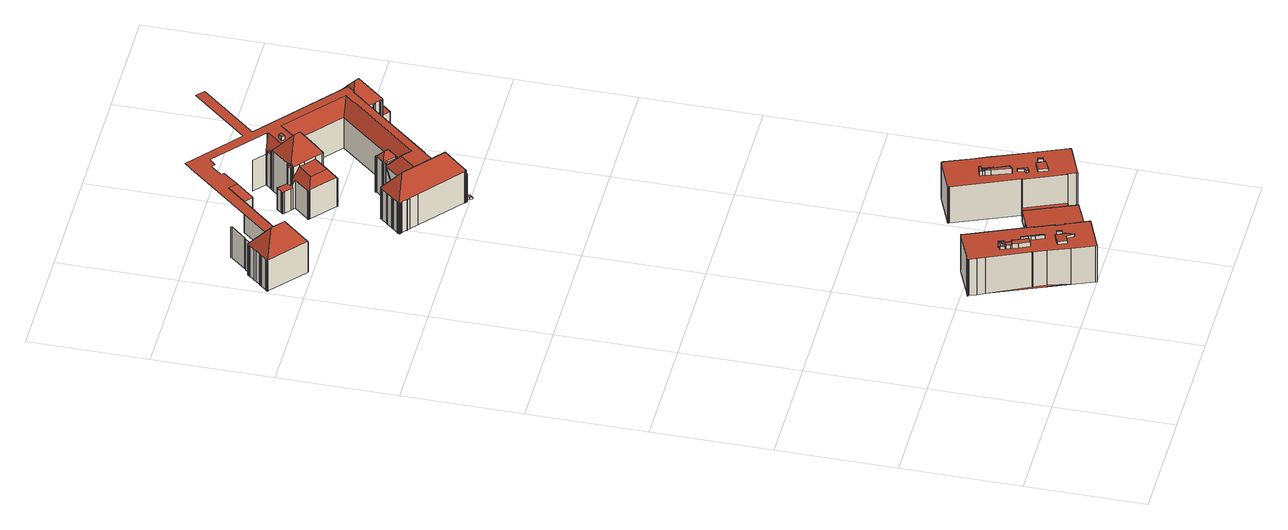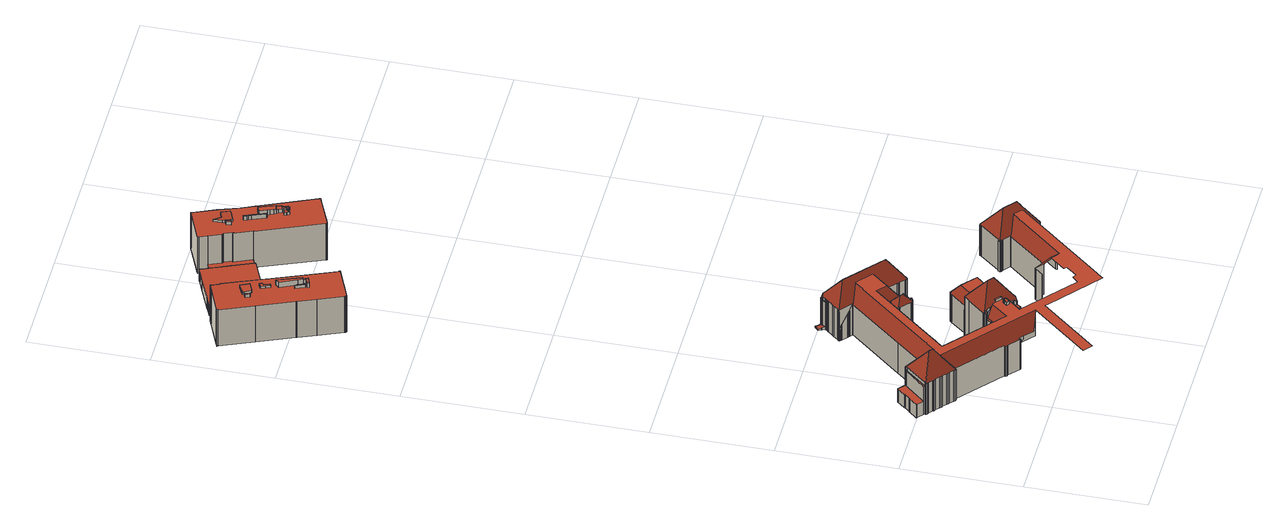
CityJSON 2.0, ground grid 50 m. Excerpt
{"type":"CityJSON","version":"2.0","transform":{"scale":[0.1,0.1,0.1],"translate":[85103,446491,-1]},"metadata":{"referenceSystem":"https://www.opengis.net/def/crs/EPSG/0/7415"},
"CityObjects":{
"building1":{"type":"Building","attributes":{"dak_type":"slanted","data_area":7407.99,"data_coverage":0.941,"geconstateerd":false,"gid":17147742,"h_dak_50p":19.93,"h_dak_70p":21.49,"h_dak_max":52.83,"h_dak_min":0.291,"h_maaiveld":0.002,"kas_warenhuis":false,"lod11_replace":false,"ondergronds_type":"above ground","oorspronkelijkbouwjaar":1945,"pw_actueel":"yes","pw_bron":"ahn3","reconstructie_methode":"tudelft3d-geoflow","reconstruction_skipped":false,"rmse_lod12":3.88,"rmse_lod13":2.4,"rmse_lod22":0.649,"rn":1,"status":"Pand in gebruik","t_run":36416.61,"val3dity_codes_lod12":"[104]","val3dity_codes_lod13":"[104,203]","val3dity_codes_lod22":"[303]"},"children":["building1-1"]},
"building1-1":{"type":"BuildingPart","parents":["building1"],"geometry":[{"type":"MultiSurface","lod":"2.2","boundaries":[[[0,1,2,3]],[[3,2,4]],[[5,6,1,0]],[[7,8,6,5]],[[9,10,8,7]],[[11,12,10,9]],[[13,14,12,11]],[[15,16,14,13]],[[17,18,16,15]],[[3,2,19,20]],[[21,22,18,17]],[[3,4,23,24,25,26,27,28,29,30,31,32,33,34,35,21,17,15,13,11,9,7,5,0]],[[4,3,20,36,23]],[[35,37,22,21]],[[34,38,37,35]],[[33,39,38,34]],[[32,40,39,33]],[[31,41,40,32]],[[30,42,41,31]],[[20,19,43]],[[43,19,44,45]],[[29,46,42,30]],[[28,47,46,29]],[[48,49,47,28]],[[45,44,50,51]],[[52,53,49,48]],[[51,50,54,55]],[[55,54,56,57]],[[58,59,53,52]],[[60,61,59,58]],[[62,63,64,65,66,67,68,69,52,48,28,27,26,25,24,23,36,70,71,72,73,74,75,76,77,78,79]],[[80,81,61,60]],[[57,56,82,83]],[[20,43,45,51,55,57,83,84,85,86,87,88,89,90,91,71,70,36]],[[92,93,81,80]],[[77,94,95,78]],[[76,96,94,77]],[[83,82,84]],[[84,82,97,85]],[[75,98,96,76]],[[74,99,98,75]],[[85,97,100,86]],[[91,72,71]],[[73,101,99,74]],[[72,102,101,73]],[[90,103,102,72,91]],[[86,100,104,87]],[[87,104,105,88]],[[89,106,103,90]],[[88,105,106,89]],[[107,108,93,92]],[[109,110,111,112,113,114,115,63,62,79,78,116]],[[78,95,117,116]],[[118,119,120]],[[120,119,121,122]],[[123,124,119,118]],[[125,126,127,128]],[[129,130,124,123]],[[128,127,130,129]],[[131,132,126,125]],[[122,121,133,134]],[[134,133,135,136]],[[137,138,132,131]],[[139,140,138,137]],[[136,135,141,142]],[[143,144,145,146]],[[147,148,140,139]],[[142,141,144,143]],[[146,145,149,150]],[[150,149,151,152]],[[153,154,148,147]],[[155,156,154,153]],[[157,158,156,155]],[[152,151,159,160]],[[161,162,158,157]],[[163,164,162,161]],[[165,166,167,168,169,170,171,172,173,163,161,157,155,153,147,139,137,131,125,128,129]],[[116,117,174,175,176]],[[110,109,116,176,177,178,179,111]],[[173,180,164,163]],[[172,181,180,173]],[[176,175,177]],[[175,174,182,183]],[[184,185,175,183]],[[177,175,185,178]],[[183,182,186,184]],[[187,184,186,188]],[[178,185,184,187]],[[160,189,190,191,192,193,194,195,196,165,129,123,118,120,122,134,136,142,143,146,150,152]],[[171,197,181,172]],[[170,198,197,171]],[[188,186,199,200]],[[169,201,198,170]],[[168,202,201,169]],[[167,203,202,168]],[[204,205,203,167]],[[206,207,205,204]],[[208,209,207,206]],[[160,159,210,189]],[[211,212,213,214]],[[215,216,212,211]],[[200,199,217,218]],[[214,213,219,220]],[[221,222,216,215]],[[223,224,209,208]],[[225,226,224,223]],[[227,228,226,225]],[[229,230,228,227]],[[231,232,233,230,229]],[[220,219,234,235]],[[236,237,238,239,240,241,231,229,227,225,223,208,206,204,167,166,165,196,242,243]],[[244,245,246,247]],[[248,249,222,221]],[[241,250,232,231]],[[251,240,239]],[[240,252,250,241]],[[253,254,245,244]],[[247,246,255,256]],[[257,258,254,253]],[[259,260,220,235]],[[256,255,261,262]],[[263,264,265,266,267,268,269,270,271,272,248,221,215,211,214,220,260,273]],[[252,240,251,274]],[[275,276,258,257]],[[277,210,278,279]],[[210,277,189]],[[279,278,280,281]],[[189,277,282,190]],[[190,282,283,191]],[[262,261,284,285]],[[281,280,286,287]],[[191,283,288,192]],[[192,288,289,193]],[[287,286,290,291]],[[292,293,294,295,296,297,289,288,283,282,277,279,281,287,291,298,299,300]],[[291,290,298]],[[298,290,301,299]],[[299,301,302,300]],[[193,289,297,194]],[[300,302,303,292]],[[272,285,284,249,248]],[[292,303,304,293]],[[294,305,306,295]],[[293,304,305,294]],[[271,307,285,272]],[[308,309,276,275]],[[194,297,296,310]],[[295,306,311,296]],[[235,234,312,313]],[[313,312,314,315]],[[296,311,310]],[[274,251,239,238,316,317]],[[310,311,318,319]],[[320,321,322,323,324,325,326,308,275,257,253,244,247,256,262,285,307,327,328,329,330,331,332]],[[315,314,333,334]],[[319,318,335]],[[335,318,336,337]],[[338,339,233,232]],[[337,336,340,341]],[[334,333,342,343]],[[341,340,344,345,346]],[[345,344,347,348,349]],[[348,347,350,351]],[[351,350,352,353]],[[270,327,307,271]],[[349,348,354,355]],[[353,352,356,357]],[[357,356,358,359]],[[326,360,309,308]],[[343,342,361,362]],[[269,328,327,270]],[[363,321,320,364]],[[364,320,332,365]],[[365,332,331,366]],[[268,329,328,269]],[[367,322,321,363]],[[368,369,345,349,355]],[[366,331,330,267,370]],[[267,330,329,268]],[[346,345,369,371]],[[372,264,263,373]],[[370,267,266,374]],[[375,323,322,367]],[[355,354,376,368]],[[377,378,379,380,376,354,348,351,353,357,359]],[[381,382,265,264,372]],[[374,266,265,382]],[[383,324,323,375]],[[384,383,375,367,363,364,365,366,370,374,382,385,386,387,388,389,390,391,392]],[[393,385,382,381]],[[359,358,394,377]],[[395,387,386,396]],[[384,325,324,383]],[[396,386,385,393]],[[397,388,387,395]],[[373,263,273,398]],[[371,369,368,399]],[[325,400,360,326]],[[399,368,376,380,401]],[[402,403,404]],[[401,380,405,403,402]],[[406,407,273,260,259]],[[404,403,408,409]],[[379,410,405,380]],[[392,411,400,325,384]],[[409,408,412,413]],[[378,414,410,379]],[[391,415,411,392]],[[413,412,416,417]],[[418,389,388,397]],[[377,394,414,378]],[[390,419,415,391]],[[417,416,420,421]],[[422,390,389,418]],[[317,423,424,425,426,427,428,429,338,232,250,252,274]],[[430,431,419,390,422]],[[421,420,432,433]],[[433,432,434,435]],[[435,434,436]],[[398,273,407,437]],[[438,439,440,242,196,195,194,310,319,335,337,341,346,371,399,401,402,404,409,413,417,421,433,435,436,441,442,443,444,445,446]],[[447,448,449,450]],[[451,452,448,447]],[[453,454,455,456]],[[456,455,452,451]],[[457,458,454,453]],[[450,449,459,460]],[[429,461,339,338]],[[462,463,464,458,457]],[[465,429,428,466]],[[467,468,461,429,465]],[[460,459,468,467]],[[466,428,427,469]],[[470,471,464,463]],[[472,473,463,462]],[[469,427,426,474]],[[315,334,343,362,475,476,477,478,479,480,406,259,235,313]],[[362,361,481,475]],[[436,434,482,441]],[[483,484,473,472]],[[485,484,483]],[[474,426,425,486]],[[472,462,457,453,456,451,447,450,460,467,465,466,469,474,486,487,488,489,490,491,492,493,494,495,496,485,483]],[[423,317,316,497,498,499]],[[441,482,442]],[[437,407,406,500]],[[501,502,471,470]],[[396,393,503,504,505,506,507,430,422,418,397,395]],[[442,482,508,443]],[[509,510,511,512]],[[398,437,500,513,514,515,516,517,503,393,381,372,373]],[[486,425,424,487]],[[470,463,473,484,485,496,495,494,518,519,520,521,522,501]],[[443,508,444]],[[523,524,510,509]],[[525,526,524,523]],[[507,527,431,430]],[[487,424,423,488]],[[528,529,526,525]],[[488,423,530,489]],[[531,518,494,532]],[[532,494,493]],[[518,531,519]],[[533,534,529,528]],[[535,536,502,501,537]],[[444,508,538,445]],[[489,530,539]],[[537,501,522,540]],[[541,542,536,535]],[[540,522,521,543]],[[543,521,520]],[[500,406,480,513]],[[544,545,542,541]],[[546,547,534,533]],[[242,548,243]],[[475,481,549,476]],[[550,551,545,544]],[[552,553,551,550]],[[445,538,554,446]],[[555,556,553,552]],[[476,549,557,477]],[[446,554,558,438]],[[477,557,559,478]],[[513,480,479,514]],[[550,544,541,535,537,540,543,520,519,531,532,493,492,491,560,561,562,563,564,565,566,565,555,552]],[[567,568,547,546]],[[478,559,569,479]],[[570,571,572,573,574,575,576,577,578,579,580,581,582,583,584,585,586,587,588,589,590,591,592,593,594,595,596,597,598,599,498,497,316,238,237,600,601,602,603,604,605,606,607,608,609,610,611,612,613,614,615,616,617,618,619,65,64,63,115,114,113,112,111,179,620,621,622,623,624],[625,626,627,628,629,630]],[[438,558,631,439]],[[440,632,633,548,242]],[[548,633,634,635]],[[636,637,568,567]],[[439,631,632,440]],[[638,639,637,636]],[[640,641,639,638]],[[635,634,641,640]],[[642,643,563,562,561,560,491,490,489,539,644]],[[565,645,556,555]],[[514,479,569,646,647]],[[506,648,527,507]],[[649,642,644]],[[642,649,650,643]],[[643,650,651,563]],[[651,652,563]],[[563,652,653,564]],[[564,653,654,565]],[[566,655,645,565]],[[565,654,655,566]],[[656,657,648,506]],[[658,659,657,656]],[[660,661,662,659,658]],[[663,664,661,660]],[[665,666,664,663]],[[667,668,666,665]],[[669,670,671,672]],[[672,671,668,667]],[[673,674,670,669]],[[674,673,675]],[[676,677,678,679]],[[680,589,681]],[[589,680,590]],[[666,668,682,683,684,685,686,661,664]],[[686,687,688,662,661]],[[689,591,690]],[[685,691,687,686]],[[692,693,694,593,592,695,690,591,590,680,681,675,673,669,672,667,665,663,660,658,656,506,505,504,503,517,696,697,698,699,700,701]],[[702,684,683]],[[586,703,704,705,706,679,707,687,691,702,683,682,668,671,670,674,675,681,589,588,587]],[[695,708,689,690]],[[707,709,688,687]],[[684,702,691,685]],[[708,592,591,689]],[[679,678,709,707]],[[515,514,647,710,711,712,713,697,696,517,516]],[[647,646,714,710]],[[592,708,695]],[[715,626,625,716]],[[716,625,630,717]],[[717,630,629,718]],[[719,627,626,715]],[[694,594,593]],[[716,717,718,720,719,715]],[[594,694,693]],[[692,721,693]],[[701,722,721,692]],[[718,629,628,720]],[[601,600,237,236,243,548,635,640,638,636,567,546,533,528,525,523,509,512,723,724,725,726,727,728,605,604,603,602]],[[720,628,627,719]],[[700,729,722,701]],[[512,511,730,723]],[[699,731,729,700]],[[732,733,734]],[[698,735,731,699]],[[713,698,697]],[[710,714,736,711]],[[712,737,735,698,713]],[[734,729,731,735,737,711,738,739,740,741,742,732]],[[737,712,711]],[[742,743,733,732]],[[711,736,744,738]],[[739,745,746,740]],[[740,746,747,741]],[[743,748,749,750]],[[738,744,745,739]],[[741,747,748,743,742]],[[750,749,751,752]],[[596,595,594,693,721,722,729,734,733,753,754,755,756,757,758,759,760,761,762]],[[650,649,644,539,530,423,499,498,599,598,597,763,764,765,766,767,655,654,653,652,651]],[[768,769,754,753,733,743,750,752]],[[752,751,770,756,768]],[[769,755,754]],[[768,756,755,769]],[[756,770,771,757]],[[767,772,645,655]],[[757,771,772,767]],[[765,764,763,597,596,762,761,760,759,758,757,767,766]],[[773,774,775,776]],[[777,778,774,773]],[[779,780,781,778,777]],[[782,783,780,779]],[[784,785,783,782]],[[786,787,785,784]],[[788,789,787,786]],[[790,791,789,788]],[[792,793,791,790]],[[794,795,796,797]],[[797,796,793,792]],[[723,730,798,799,724]],[[800,801,802,803,804,805,806,807,794,797,792,790,788,786,784,782,779,777,773,776,808,809,611,610,609]],[[807,810,795,794]],[[724,799,811,725]],[[725,811,726]],[[799,798,812,813]],[[813,812,814,815]],[[728,606,605]],[[606,728,607]],[[815,814,816,817]],[[817,816,818,819]],[[728,727,726,811,799,813,815,817,819,820,821,822,823,824,825,826,827,828,829,830,831,607]],[[819,818,832,820]],[[820,832,833,821]],[[821,833,834,822]],[[822,834,823]],[[823,834,835,824]],[[824,835,836,825]],[[825,836,837,838,826]],[[826,838,827]],[[838,837,839,840]],[[840,839,841,842]],[[827,838,843,844]],[[842,841,845,846,847]],[[830,848,849,850,609,608,607,831]],[[847,846,851,852]],[[850,800,609]],[[846,845,853,854]],[[855,850,849]],[[856,801,800,850,855]],[[857,802,801,856]],[[858,803,802,857]],[[806,859,810,807]],[[854,853,860,861]],[[861,860,862,863]],[[805,864,865,859,806]],[[866,804,803,858]],[[804,867,864,805]],[[868,864,867,804,866]],[[865,864,868]],[[869,870,865,868]],[[871,872,870,869]],[[873,874,872,871]],[[875,876,874,873]],[[877,876,875]],[[878,879,876,877]],[[880,881,829,828,827,844]],[[863,862,882,883]],[[884,885,879,878]],[[886,887,885,884]],[[888,889,887,886]],[[890,889,888]],[[844,843,891,880]],[[849,848,830,829,881,892,893,894,895,896,897,898,899,900,901,902,903,904,905,890,888,886,884,878,877,875,873,871,869,868,866,858,857,856,855]],[[852,851,906,907]],[[843,838,840,842,847,852,907,908,909,910,911,912,913,891]],[[905,914,889,890]],[[883,882,915,916]],[[916,915,917,918]],[[904,919,914,905]],[[903,920,919,904]],[[902,921,920,903]],[[854,861,863,883,916,918,922,923,924,925,926,927,928,906,851,846]],[[918,917,929,922]],[[901,930,921,902]],[[900,931,930,901]],[[899,932,931,900]],[[922,929,933,923]],[[923,933,934,924]],[[898,935,932,899]],[[897,936,935,898]],[[896,937,936,897]],[[895,938,937,896]],[[880,891,913,881]],[[894,939,938,895]],[[881,913,912,892]],[[911,940,941,912]],[[909,942,943,910]],[[892,912,941,944,893]],[[907,906,928,908]],[[893,944,939,894]],[[910,943,940,911]],[[908,928,945,942,909]],[[924,934,946,925]],[[927,947,945,928]],[[926,948,947,927]],[[925,946,948,926]]],"semantics":{"surfaces":[{"type":"WallSurface","on_footprint_edge":true},{"type":"RoofSurface"},{"type":"WallSurface","on_footprint_edge":false}],"values":[0,0,0,0,0,0,0,0,0,0,0,1,1,0,0,0,0,0,0,0,0,0,0,0,0,0,0,0,0,0,1,0,0,1,0,0,0,0,0,0,0,0,2,0,0,0,0,0,0,0,0,1,0,0,0,0,0,0,0,0,0,0,0,0,0,0,0,0,0,0,0,0,0,0,0,0,1,0,1,0,0,2,0,1,2,0,0,2,1,0,0,0,0,0,0,0,0,0,0,0,0,0,0,0,0,0,0,0,0,0,1,0,0,2,2,2,0,0,0,1,0,1,2,0,0,0,0,2,2,0,0,2,2,0,1,0,0,0,2,0,0,0,0,0,2,0,2,0,0,0,0,1,0,1,0,0,0,0,0,0,0,0,0,0,2,2,0,0,0,0,2,2,2,2,2,2,1,2,2,2,2,2,2,2,1,2,2,2,1,2,0,2,2,2,2,2,2,0,2,0,0,1,0,0,0,0,0,0,0,2,0,0,0,2,1,0,0,0,0,2,1,0,0,0,0,0,0,0,0,2,0,0,2,0,2,2,1,0,0,2,2,2,1,1,0,2,0,1,0,0,1,2,1,0,0,0,0,2,0,2,2,2,2,0,0,0,2,2,0,2,2,2,0,0,2,0,0,0,0,0,0,0,0,2,1,0,0,1,0,0,0,0,0,0,0,0,1,0,0,0,2,2,2,2,2,2,0,2,0,0,0,2,2,2,2,2,2,2,0,2,2,1,0,2,2,1,2,1,1,0,2,2,0,1,0,2,2,2,2,2,2,1,2,2,2,2,1,2,2,0,2,2,2,2,0,2,1,2,2,0,0,0,0,0,0,0,1,1,1,0,2,2,0,0,0,1,2,2,0,0,0,0,0,0,0,0,0,0,1,0,2,2,0,0,2,2,0,0,1,0,0,0,0,0,0,0,2,0,0,2,0,1,2,2,0,2,2,2,2,0,0,0,0,2,2,2,0,0,0,0,0,0,0,1,0,0,0,0,0,2,1,2,1,0,0,0,0,0,0,1,0,0,0,0,0,0,0,0,0,0,2,0,2,0,0,0,2,0,0,0,0,0,0,0]}}]},
"building2":{"type":"Building","attributes":{"dak_type":"multiple horizontal","data_area":2125.58,"data_coverage":0.949,"geconstateerd":false,"gid":17145542,"h_dak_50p":17.37,"h_dak_70p":17.41,"h_dak_max":20,"h_dak_min":2.81,"h_maaiveld":-0.865,"kas_warenhuis":false,"lod11_replace":false,"ondergronds_type":"above ground","oorspronkelijkbouwjaar":1961,"pw_actueel":"yes","pw_bron":"ahn3","reconstructie_methode":"tudelft3d-geoflow","reconstruction_skipped":false,"rmse_lod12":6.99,"rmse_lod13":0.809,"rmse_lod22":0.271,"rn":1,"status":"Pand in gebruik","t_run":5080.01,"val3dity_codes_lod12":"[]","val3dity_codes_lod13":"[]","val3dity_codes_lod22":"[]"},"children":["building2-1"]},
"building2-1":{"type":"BuildingPart","parents":["building2"],"geometry":[{"type":"Solid","lod":"2.2","boundaries":[[[[949,950,951,952,953,954,955,956,957,958,959,960,961,962,963,964,965,966,967,968,969,970,971,972,973,974,975,976,977,978,979,980,981,982,983,984,985,986,987,988,989,990,991,992,993,994,995,996,997,998,999,1000,1001,1002,1003,1004,1005,1006,1007,1008,1009,1010,1011,1012,1013,1014,1015,1016,1017,1018,1019,1020,1021,1022,1023,1024,1025,1026,1027,1028,1029,1030,1031,1032,1033,1034,1035,1036]],[[1037,1032,1031,1038]],[[1039,1040,966,965,1041]],[[1042,970,969,1043]],[[1044,1021,1020,1045]],[[1046,1016,1015,1047,1048]],[[1049,991,990,1050]],[[1051,1017,1016,1046]],[[1052,1053,1054,1055]],[[1056,1030,1029,1057]],[[1038,1031,1030,1056]],[[1058,1011,1010,1059]],[[1060,1012,1011,1058]],[[1057,1029,1028,1061]],[[1062,1002,1001,1063]],[[1063,1001,1000,1064]],[[1065,992,991,1049]],[[1066,993,992,1065]],[[1050,990,989,1067]],[[1068,982,981,1069]],[[1070,957,956,1071]],[[1072,958,957,1070]],[[1073,1074,1023,1022,1075]],[[1076,1077,1078,1079]],[[1080,971,970,1042]],[[1081,963,962,1082]],[[1083,960,959,1084,1085]],[[1086,1027,1026,1087,1088]],[[1061,1028,1027,1086]],[[1089,949,1036,1090]],[[1090,1036,1035,1091]],[[1092,950,949,1089]],[[1093,1033,1032,1037]],[[1094,1034,1033,1093]],[[1084,959,958,1072]],[[1095,988,987,1096]],[[1097,1098,1099,1100]],[[1101,1004,1003,1102]],[[1103,1006,1005,1104]],[[1064,1000,999,1105]],[[1106,1107,1108,1109,1110]],[[1111,1112,1113,1114]],[[1091,1035,1034,1094]],[[1115,996,995,1116]],[[1117,1118,1119,1120]],[[1121,1014,1013,1122]],[[1120,1119,1122,1123]],[[1124,1018,1017,1051]],[[1125,1126,1127,1128]],[[1129,1130,1131,1132]],[[1079,1078,1133,1134,1135]],[[1104,1005,1004,1101]],[[1055,1054,1007,1006,1103]],[[1136,1009,1008,1137]],[[1137,1008,1007,1054]],[[1112,997,996,1115]],[[1138,1139,1140,1141]],[[1114,1113,1142,1143]],[[1012,1060,1144]],[[1144,1060,1145,1146]],[[1102,1003,1002,1062]],[[1059,1010,1009,1136]],[[1146,1145,1053,1052]],[[1147,1148,1149,1150]],[[1100,1099,1151,1152]],[[1088,1087,1153,1154]],[[1155,1156,1157,1158]],[[1158,1157,1130,1129]],[[1087,1026,1025,1159]],[[1160,1161,1162,1163]],[[1164,1165,1148,1147]],[[1166,1167,1168,1169]],[[1170,1171,1172,1173]],[[1174,1175,1176,1177]],[[1178,1179,985,984,1180]],[[1181,1182,1118,1117]],[[1183,1184,1182,1181]],[[1185,1186,994,993,1066]],[[1067,989,988,1095]],[[1096,987,986,1187,1188]],[[1189,951,950,1092]],[[1190,1191,1192,1193]],[[1194,1195,1196,1197]],[[1197,1196,1191,1190]],[[1198,1199,1200,1201]],[[1202,1203,955,954,1204]],[[1135,1134,1205,1206]],[[1207,1208,1209,1205]],[[1210,983,982,1068]],[[1211,1212,1139,1138]],[[1128,1127,1212,1211]],[[1213,1214,1208,1207]],[[1215,1216,1217,1218]],[[1201,1200,1219,1220]],[[1193,1192,1221,1222]],[[1105,999,998,1223]],[[1116,995,994,1186]],[[1224,1225,1186,1185]],[[1043,969,968,1226]],[[1223,998,997,1112,1111]],[[1143,1142,1225,1224]],[[1227,1228,1229,1230]],[[1152,1151,1167,1166]],[[1230,1229,1161,1160]],[[1163,1162,1228,1227]],[[1231,1232,1233,1234]],[[1235,1236,1237,1238]],[[1239,952,951,1189]],[[1141,1140,1214,1213]],[[1240,953,952,1239]],[[1204,954,953,1240]],[[1041,965,964,1241]],[[1082,962,961,1242]],[[1242,961,960,1083]],[[1085,1084,1243,1244]],[[1071,956,955,1203]],[[1244,1243,1203,1202]],[[1245,1246,1247,1248]],[[1249,1250,1246,1245]],[[1248,1247,1251,1252]],[[1238,1237,1253,1254]],[[1218,1217,1255,1256]],[[1256,1255,1257,1258]],[[1259,1260,1216,1215]],[[1261,1262,1236,1235]],[[1263,1264,1262,1261]],[[1187,986,985,1179]],[[1265,1266,1179,1178]],[[1241,964,963,1081]],[[1267,976,975,1268]],[[1269,972,971,1080]],[[1270,1271,1272,1273]],[[1271,1274,1275,1276]],[[1277,1278,1171,1170]],[[1279,1280,1281,1282]],[[1283,1284,1278,1277]],[[1285,1286,1098,1097]],[[1287,1288,1289,1290]],[[1291,977,976,1267]],[[1292,974,973,1293]],[[1294,1295,1296,1297]],[[1298,1299,1286,1285]],[[1300,1301,1299,1298]],[[1293,973,972,1269]],[[1188,1187,1302,1303]],[[1304,1305,1295,1294]],[[1306,1307,1305,1304]],[[1254,1253,1156,1155]],[[1268,975,974,1292]],[[1154,1153,1040,1039]],[[1308,1309,1232,1231]],[[1075,1022,1021,1044]],[[1258,1257,1310,1311]],[[1048,1047,1312,1313]],[[1314,1024,1023,1074]],[[1132,1131,1074,1073]],[[1159,1025,1024,1314]],[[1134,1133,1126,1125]],[[1297,1296,1315,1316]],[[1316,1315,1307,1306]],[[1317,980,979,1318]],[[1319,978,977,1291]],[[1169,1168,1320,1321]],[[1322,1323,1077,1076]],[[1324,1325,1323,1322]],[[1206,1205,1209,1326,1327]],[[1327,1326,1325,1324]],[[1180,984,983,1210]],[[1069,981,980,1317]],[[1123,1122,1013,1012,1144]],[[1328,1329,1330,1331]],[[1332,1333,1334,1335]],[[1336,1337,1108,1107]],[[1338,1339,1175,1174]],[[1290,1289,1184,1183]],[[1303,1302,1288,1287]],[[1318,979,978,1319]],[[1340,1341,1342,1343]],[[1047,1015,1014,1121]],[[1344,1019,1018,1124]],[[1345,1346,1301,1300]],[[1045,1020,1019,1344]],[[1252,1251,1347,1348]],[[1348,1347,1341,1340]],[[1343,1342,1250,1249]],[[1349,1350,1274,1271,1270]],[[1177,1176,1337,1336]],[[1110,1109,1350,1349]],[[1335,1334,1107,1106]],[[1351,1352,1353,1354]],[[1354,1353,1339,1338]],[[1313,1312,1309,1308]],[[1355,967,966,1040]],[[1226,968,967,1355,1356]],[[1220,1219,1357,1358]],[[1359,1360,1361,1362]],[[1362,1361,1260,1259]],[[1358,1357,1199,1198]],[[1363,1364,1365,1366]],[[1282,1281,1284,1283]],[[1366,1365,1346,1345]],[[1367,1368,1369,1370]],[[1173,1172,1371,1372]],[[1372,1371,1373,1368,1367]],[[1368,1373,1374,1375]],[[1376,1377,1378,1379]],[[1380,1381,1329,1328]],[[1382,1383,1384,1381,1380]],[[1331,1330,1385,1369]],[[1375,1374,1386,1387]],[[1388,1389,1384,1383]],[[1273,1272,1383,1382]],[[1356,1355,1390,1391]],[[1391,1390,1264,1263]],[[1276,1275,1389,1388]],[[1370,1369,1385,1280,1279]],[[1387,1386,1392,1393,1394]],[[1393,1392,1395,1396]],[[1394,1393,1333,1332]],[[1396,1395,1352,1351]],[[1311,1310,1397,1398]],[[1398,1397,1360,1359]],[[1399,1400,1195,1194]],[[1401,1402,1400,1399]],[[1150,1149,1402,1401]],[[1379,1378,1165,1164]],[[1222,1221,1377,1376]],[[1234,1233,1266,1265]],[[1403,1404,1364,1363]],[[1321,1320,1404,1403]],[[1145,1060,1058,1059,1136,1137,1054,1053]],[[1115,1116,1186,1225,1142,1113,1112]],[[1163,1227,1230,1160]],[[1203,1243,1084,1072,1070,1071]],[[1085,1244,1202,1204,1240,1239,1189,1092,1089,1090,1091,1094,1093,1037,1038,1056,1057,1061,1086,1088,1154,1039,1041,1241,1081,1082,1242,1083],[1360,1397,1310,1257,1255,1217,1216,1260,1361],[1199,1357,1219,1200],[1077,1323,1325,1326,1209,1208,1214,1140,1139,1212,1127,1126,1133,1078],[1247,1246,1250,1342,1341,1347,1251],[1305,1307,1315,1296,1295]],[[1258,1311,1398,1359,1362,1259,1215,1218,1256]],[[1074,1131,1130,1157,1156,1253,1237,1236,1262,1264,1390,1355,1040,1153,1087,1159,1314]],[[1134,1125,1128,1211,1138,1141,1213,1207,1205]],[[1316,1306,1304,1294,1297]],[[1327,1324,1322,1076,1079,1135,1206]],[[1111,1114,1143,1224,1185,1066,1065,1049,1050,1067,1095,1096,1188,1303,1287,1290,1183,1181,1117,1120,1123,1144,1146,1052,1055,1103,1104,1101,1102,1062,1063,1064,1105,1223],[1378,1377,1221,1192,1191,1196,1195,1400,1402,1149,1148,1165],[1353,1352,1395,1392,1386,1374,1373,1371,1172,1171,1278,1284,1281,1280,1385,1330,1329,1381,1384,1389,1275,1274,1350,1109,1108,1337,1176,1175,1339],[1228,1162,1161,1229],[1168,1167,1151,1099,1098,1286,1299,1301,1346,1365,1364,1404,1320]],[[1343,1249,1245,1248,1252,1348,1340]],[[1396,1351,1354,1338,1174,1177,1336,1107,1334,1333,1393]],[[1266,1233,1232,1309,1312,1047,1121,1122,1119,1118,1182,1184,1289,1288,1302,1187,1179]],[[1358,1198,1201,1220]],[[1366,1345,1300,1298,1285,1097,1100,1152,1166,1169,1321,1403,1363]],[[1372,1367,1370,1279,1282,1283,1277,1170,1173]],[[1387,1394,1332,1335,1106,1110,1349,1270,1273,1382,1380,1328,1331,1369,1368,1375]],[[1276,1388,1383,1272,1271]],[[1379,1164,1147,1150,1401,1399,1194,1197,1190,1193,1222,1376]],[[1267,1268,1292,1293,1269,1080,1042,1043,1226,1356,1391,1263,1261,1235,1238,1254,1155,1158,1129,1132,1073,1075,1044,1045,1344,1124,1051,1046,1048,1313,1308,1231,1234,1265,1178,1180,1210,1068,1069,1317,1318,1319,1291]]]],"semantics":{"surfaces":[{"type":"GroundSurface"},{"type":"WallSurface","on_footprint_edge":true},{"type":"WallSurface","on_footprint_edge":false},{"type":"RoofSurface"}],"values":[[0,1,1,1,1,1,1,1,2,1,1,1,1,1,1,1,1,1,1,1,1,1,1,2,1,1,1,1,1,1,1,1,1,1,1,1,2,1,1,1,2,2,1,1,2,1,2,1,2,2,2,1,1,1,1,1,2,2,1,2,1,1,2,2,2,2,2,2,1,2,2,2,2,2,1,2,2,1,1,1,1,2,2,2,2,1,2,2,1,2,2,2,2,2,2,1,1,2,1,1,2,2,2,2,2,2,2,1,2,1,1,1,1,1,2,1,2,2,2,2,2,2,2,2,2,2,1,2,1,1,1,2,2,2,2,2,2,2,1,1,2,2,2,1,2,2,2,2,1,2,2,1,2,2,1,2,1,2,2,2,1,1,2,2,2,2,2,1,1,1,2,2,2,2,2,2,1,2,1,1,2,1,2,2,2,2,2,2,2,2,2,2,1,1,2,2,2,2,2,2,2,2,2,2,2,2,2,2,2,2,2,2,2,2,2,2,2,2,2,2,2,2,2,2,2,2,2,2,2,2,3,3,3,3,3,3,3,3,3,3,3,3,3,3,3,3,3,3,3,3,3]]}}]}
},
"vertices":[
[5,3146,163],[5,3146,10],[6,3145,10],[6,3145,165],[6,3145,166],[7,3150,162],[7,3150,10],[12,3154,164],[12,3154,10],[12,3153,164],[12,3153,10],[30,3175,164],[30,3175,10],[33,3180,162],[33,3180,10],[37,3184,164],[37,3184,10],[38,3184,164],[38,3184,10],[154,3019,10],[154,3019,166],[56,3205,164],[56,3205,10],[97,3152,257],[96,3168,241],[96,3172,236],[95,3183,225],[94,3192,217],[89,3243,166],[89,3244,165],[88,3244,164],[84,3241,162],[81,3236,164],[82,3235,164],[63,3214,164],[58,3211,162],[147,3110,257],[58,3211,10],[63,3214,10],[82,3235,10],[81,3236,10],[84,3241,10],[88,3244,10],[154,3019,165],[156,3018,10],[156,3018,162],[89,3244,10],[89,3243,10],[90,3244,164],[90,3244,10],[160,3021,10],[160,3021,161],[98,3237,164],[98,3237,10],[162,3025,10],[162,3025,162],[161,3025,10],[161,3025,163],[115,3258,164],[115,3258,10],[118,3262,163],[118,3262,10],[194,3152,169],[137,3147,225],[104,3175,225],[104,3177,225],[103,3179,223],[103,3181,221],[101,3198,204],[98,3235,166],[178,3113,225],[235,3118,168],[237,3120,164],[238,3121,163],[236,3123,162],[231,3126,164],[230,3126,164],[199,3152,164],[200,3152,163],[197,3152,166],[122,3265,164],[122,3265,10],[232,3108,10],[232,3108,164],[232,3108,163],[237,3111,161],[239,3116,163],[239,3117,164],[240,3118,164],[239,3118,165],[239,3119,165],[237,3120,169],[175,3327,165],[175,3327,10],[199,3152,10],[200,3152,10],[230,3126,10],[237,3111,10],[231,3126,10],[236,3123,10],[239,3116,10],[238,3121,10],[237,3120,10],[239,3119,10],[239,3117,10],[240,3118,10],[239,3118,10],[177,3332,163],[177,3332,10],[339,3319,166],[339,3319,167],[335,3378,225],[174,3190,225],[166,3181,225],[159,3173,225],[154,3167,225],[339,3316,164],[339,3316,10],[465,2722,164],[465,2722,10],[465,2722,163],[466,2720,10],[466,2720,162],[466,2723,165],[466,2723,10],[465,2725,162],[465,2725,10],[466,2724,10],[466,2724,165],[467,2723,166],[467,2723,10],[467,2729,161],[467,2729,10],[473,2715,10],[473,2715,163],[474,2715,10],[474,2715,164],[472,2733,163],[472,2733,10],[472,2732,163],[472,2732,10],[494,2698,10],[494,2698,164],[493,2698,163],[493,2698,10],[494,2697,10],[494,2697,163],[488,2751,163],[488,2751,10],[502,2690,10],[502,2690,163],[502,2691,10],[502,2691,164],[488,2752,163],[488,2752,10],[491,2757,161],[491,2757,10],[495,2760,163],[495,2760,10],[534,2664,10],[534,2664,164],[496,2760,163],[496,2760,10],[512,2780,163],[512,2780,10],[551,2730,250],[545,2814,167],[545,2814,166],[542,2816,163],[539,2813,161],[536,2808,163],[536,2807,163],[520,2788,163],[515,2785,161],[370,3291,10],[370,3291,150],[370,3291,164],[370,3291,165],[371,3292,167],[366,3351,225],[515,2785,10],[520,2788,10],[371,3289,10],[371,3289,150],[371,3290,150],[371,3292,150],[371,3290,10],[371,3290,165],[371,3290,164],[707,2518,166],[709,2517,167],[711,2517,169],[712,2517,169],[714,2517,171],[716,2516,172],[716,2520,175],[710,2594,250],[536,2807,10],[536,2808,10],[402,3325,10],[402,3325,164],[539,2813,10],[542,2816,10],[545,2814,10],[546,2816,163],[546,2816,10],[551,2814,161],[551,2814,10],[554,2809,163],[554,2809,10],[707,2518,10],[471,3089,149],[471,3089,10],[473,3087,10],[473,3087,152],[472,3091,148],[472,3091,10],[402,3324,10],[402,3324,163],[475,3085,10],[475,3085,157],[478,3095,150],[478,3095,10],[574,2792,163],[574,2792,10],[579,2789,161],[579,2789,10],[583,2785,163],[583,2785,10],[582,2784,163],[582,2784,10],[614,2757,163],[614,2757,16],[614,2757,10],[575,2999,10],[575,2999,156],[687,2639,223],[685,2639,225],[619,2695,225],[614,2755,166],[615,2756,164],[614,2756,164],[795,2601,165],[744,2644,166],[482,3194,118],[482,3194,10],[483,3194,10],[483,3194,118],[529,3155,150],[529,3155,10],[614,2756,15],[615,2756,166],[615,2756,15],[484,3196,118],[484,3196,10],[488,3189,10],[488,3189,118],[489,3202,118],[489,3202,10],[572,3037,194],[512,3088,194],[511,3169,10],[511,3169,118],[539,3166,151],[539,3167,151],[541,3168,151],[539,3168,150],[538,3168,149],[537,3167,148],[536,3167,147],[535,3167,146],[527,3165,140],[519,3162,133],[562,3147,194],[671,2822,166],[506,3221,118],[506,3221,10],[707,2518,150],[708,2515,10],[708,2515,148],[710,2511,10],[710,2511,147],[709,2517,150],[711,2517,151],[519,3162,10],[519,3162,118],[715,2509,10],[715,2509,148],[712,2517,152],[714,2517,153],[716,2509,10],[716,2509,148],[718,2509,150],[719,2510,151],[718,2511,151],[718,2512,152],[721,2516,156],[716,2516,153],[716,2509,149],[716,2508,148],[717,2509,149],[716,2508,10],[717,2509,10],[718,2509,10],[719,2510,10],[718,2511,10],[718,2512,10],[527,3165,118],[508,3220,118],[508,3220,10],[721,2516,166],[721,2516,10],[575,2994,10],[575,2994,152],[577,2997,10],[577,2997,152],[678,2765,225],[674,2822,169],[723,2514,10],[723,2514,163],[535,3173,118],[533,3173,118],[535,3176,118],[536,3185,118],[536,3187,118],[544,3188,117],[536,3195,117],[535,3167,118],[536,3167,118],[537,3167,118],[538,3168,118],[537,3168,118],[535,3169,118],[579,2995,10],[579,2995,149],[723,2514,162],[723,2515,10],[723,2515,163],[669,2822,164],[669,2822,10],[724,2517,10],[724,2517,163],[582,2998,10],[582,2998,147],[725,2517,10],[725,2517,149],[725,2517,163],[725,2515,10],[725,2515,25],[725,2515,149],[726,2513,10],[726,2513,24],[727,2511,10],[727,2511,24],[728,2515,24],[728,2515,148],[731,2504,10],[731,2504,22],[737,2490,10],[737,2490,18],[536,3195,10],[585,3004,10],[585,3004,150],[533,3173,205],[535,3173,205],[535,3169,206],[537,3168,206],[535,3176,205],[738,2532,149],[738,2532,150],[538,3168,207],[738,2532,163],[539,3167,207],[539,3166,206],[539,3168,207],[536,3185,203],[738,2532,25],[752,2506,17],[746,2518,21],[745,2521,21],[739,2533,25],[541,3168,210],[541,3168,207],[536,3187,203],[544,3188,204],[545,3174,207],[544,3174,207],[543,3175,206],[545,3178,206],[551,3188,205],[550,3188,205],[547,3186,205],[545,3188,204],[545,3174,220],[752,2506,10],[543,3175,217],[544,3174,219],[545,3178,216],[562,3147,206],[738,2532,162],[544,3188,10],[739,2533,162],[739,2534,163],[739,2534,10],[739,2534,164],[739,2533,10],[622,3095,194],[580,3131,194],[740,2536,10],[740,2536,164],[745,2521,10],[545,3188,10],[741,2536,10],[741,2536,163],[746,2518,10],[547,3186,10],[742,2537,10],[742,2537,163],[551,3188,213],[550,3188,10],[744,2540,10],[744,2540,163],[550,3188,212],[713,2787,169],[713,2796,179],[682,2822,178],[675,2827,177],[674,2825,173],[672,2823,169],[671,2824,169],[552,3192,212],[552,3192,10],[748,2544,10],[748,2544,163],[748,2545,10],[748,2545,163],[748,2545,164],[580,3131,206],[793,2595,162],[796,2600,163],[795,2600,164],[765,2565,164],[765,2565,163],[772,2573,163],[772,2573,164],[788,2592,164],[789,2592,163],[665,2832,183],[665,2832,10],[666,2831,10],[666,2831,183],[666,2833,185],[666,2833,10],[665,2834,185],[665,2834,10],[665,2833,10],[665,2833,185],[666,2835,187],[666,2835,10],[670,2827,10],[670,2827,183],[671,2824,10],[669,2835,189],[669,2835,187],[669,2835,10],[671,2824,181],[672,2823,181],[672,2825,183],[672,2825,10],[674,2825,183],[671,2838,187],[671,2838,10],[673,2834,192],[673,2834,191],[675,2827,187],[639,3067,150],[645,3071,147],[646,3073,148],[652,3068,137],[653,3070,137],[645,3076,151],[639,3067,10],[765,2565,10],[675,2834,194],[675,2834,193],[676,2834,194],[682,2822,187],[713,2796,187],[713,2787,179],[717,2792,187],[717,2798,192],[714,2827,217],[708,2832,217],[703,2835,217],[702,2835,217],[682,2834,199],[678,2834,196],[700,2747,225],[718,2731,225],[714,2778,179],[622,3095,206],[696,2865,187],[696,2865,10],[624,3180,300],[618,3254,225],[617,3265,215],[617,3267,212],[611,3260,212],[772,2573,10],[747,2644,163],[747,2644,10],[746,2644,10],[746,2644,164],[645,3076,206],[653,3070,206],[652,3084,220],[650,3103,241],[646,3162,300],[702,2836,216],[703,2842,211],[701,2861,195],[700,2862,193],[699,2863,192],[758,2634,142],[758,2634,10],[759,2634,142],[759,2634,10],[611,3260,10],[764,2632,134],[764,2632,10],[717,2792,170],[702,2836,217],[702,2835,218],[767,2627,126],[767,2627,10],[694,2867,196],[694,2867,10],[696,2865,196],[788,2592,10],[722,2788,179],[699,2863,195],[698,2872,187],[698,2872,10],[700,2862,195],[700,2871,187],[700,2871,10],[787,2610,89],[787,2610,10],[795,2601,72],[645,3071,10],[702,2873,183],[702,2873,10],[704,2872,183],[704,2872,10],[789,2592,10],[706,2869,183],[706,2869,10],[646,3073,10],[793,2595,10],[652,3068,10],[741,2828,193],[744,2828,191],[745,2828,190],[749,2829,187],[748,2832,184],[748,2834,183],[748,2834,182],[792,2608,81],[792,2608,10],[653,3070,10],[410,3424,225],[413,3428,225],[415,3431,225],[417,3432,225],[416,3432,225],[418,3434,225],[419,3436,225],[440,3462,225],[447,3470,225],[457,3467,225],[462,3462,225],[463,3462,225],[465,3463,225],[486,3483,225],[489,3486,225],[490,3487,225],[705,3304,225],[671,3263,225],[659,3250,225],[646,3235,225],[650,3227,225],[659,3220,225],[681,3201,225],[691,3193,225],[695,3192,225],[697,3194,225],[754,3262,225],[994,3057,225],[965,3023,225],[958,3015,225],[716,2676,225],[720,2680,225],[979,2985,225],[988,2995,225],[991,2998,225],[1019,3032,225],[1022,3032,225],[1024,3032,225],[1032,3041,225],[1049,3062,225],[1047,3064,225],[694,3365,225],[896,3602,225],[862,3630,225],[660,3394,225],[649,3403,225],[444,3577,225],[423,3552,225],[419,3547,225],[418,3547,225],[420,3414,225],[421,3414,225],[420,3415,225],[419,3416,225],[412,3422,225],[669,3241,225],[670,3243,225],[682,3256,225],[693,3248,225],[682,3235,225],[677,3230,225],[796,2600,10],[795,2600,10],[795,2601,10],[796,2601,10],[796,2601,71],[796,2603,73],[796,2603,10],[795,2603,73],[795,2603,10],[796,2602,71],[796,2602,10],[749,2822,181],[749,2828,187],[749,2819,179],[748,2834,10],[672,3091,10],[672,3091,206],[617,3267,10],[749,2822,177],[749,2828,170],[749,2829,170],[749,2829,169],[748,2832,166],[748,2834,165],[748,2834,164],[621,3271,205],[621,3271,10],[624,3275,197],[624,3275,10],[625,3276,197],[625,3276,182],[625,3276,10],[625,3275,197],[625,3275,182],[626,3273,198],[626,3273,182],[630,3265,203],[630,3265,181],[631,3262,205],[631,3262,184],[629,3263,181],[629,3263,205],[633,3261,206],[633,3261,187],[643,3252,206],[595,3340,164],[595,3340,10],[643,3299,10],[643,3299,163],[646,3235,221],[644,3240,218],[637,3272,181],[638,3274,181],[647,3289,181],[640,3291,182],[639,3292,182],[639,3292,164],[639,3292,10],[659,3220,236],[653,3215,236],[640,3291,167],[701,3190,219],[699,3191,221],[695,3192,223],[676,3195,236],[720,3169,225],[730,3169,215],[731,3171,213],[724,3176,214],[709,3186,216],[706,3188,217],[647,3289,176],[653,3299,173],[649,3299,169],[648,3299,167],[647,3299,166],[644,3298,164],[681,3201,236],[644,3298,10],[730,3160,205],[737,3167,205],[733,3170,212],[731,3171,215],[730,3160,10],[670,3243,242],[669,3241,242],[677,3230,242],[682,3235,242],[682,3256,242],[693,3248,242],[701,3190,217],[706,3188,211],[937,2868,164],[1026,2973,164],[1026,2975,167],[1026,2976,167],[1022,3030,221],[1022,3032,223],[709,3186,205],[937,2868,10],[724,3176,205],[728,3181,205],[728,3181,180],[710,3187,205],[731,3171,205],[737,3167,10],[733,3170,205],[740,3170,205],[740,3171,205],[737,3174,205],[740,3177,205],[737,3178,205],[737,3178,182],[740,3170,10],[740,3171,10],[737,3174,10],[740,3177,10],[737,3178,10],[738,3180,10],[738,3180,182],[740,3178,10],[740,3178,183],[731,3184,180],[746,3202,180],[753,3199,170],[757,3198,164],[759,3200,164],[759,3203,167],[759,3204,168],[759,3207,171],[759,3208,172],[758,3216,180],[937,3053,168],[936,3053,166],[935,3052,166],[935,3053,166],[933,3052,164],[757,3198,183],[753,3199,182],[757,3198,10],[759,3200,10],[933,3052,10],[808,3324,166],[808,3324,150],[792,3337,150],[792,3337,166],[805,3331,160],[805,3331,150],[807,3330,159],[807,3330,10],[805,3331,10],[808,3329,160],[808,3329,10],[808,3328,161],[808,3328,10],[853,3290,160],[853,3290,10],[854,3290,160],[854,3290,10],[859,3288,158],[859,3288,10],[862,3283,160],[862,3283,10],[862,3278,165],[862,3278,10],[864,3281,10],[864,3281,160],[1026,2973,10],[1026,2973,163],[1052,3065,221],[1053,3066,218],[1053,3071,213],[1049,3119,165],[1048,3126,158],[1048,3127,158],[1045,3123,165],[1044,3123,165],[754,3370,166],[753,3370,167],[1044,3123,10],[1026,2975,166],[1040,2961,10],[1040,2961,163],[1044,2955,10],[1044,2955,161],[1049,2953,10],[1049,2953,163],[1067,2938,10],[1067,2938,163],[1066,2938,163],[1070,2933,161],[1075,2931,162],[1075,2931,163],[1076,2930,163],[1076,2931,164],[1076,2932,165],[1076,2932,166],[1069,3021,254],[1069,3023,257],[1055,3035,257],[1046,3034,247],[1066,2938,10],[1070,2933,10],[1075,2931,10],[1076,2930,10],[1076,2931,10],[1076,2932,10],[1076,2932,150],[1077,2931,10],[1077,2931,150],[1079,2933,10],[1079,2933,150],[1082,2938,150],[1082,2938,166],[1082,2931,10],[1082,2931,76],[1082,2931,150],[1054,3059,233],[1053,3062,229],[1052,3065,225],[1085,2935,76],[1085,2935,150],[1108,2908,10],[1108,2908,77],[1052,3065,228],[1053,3066,225],[1053,3071,221],[1049,3119,173],[1045,3123,10],[1110,2910,10],[1110,2910,77],[1112,2908,10],[1112,2908,77],[1048,3127,14],[1048,3127,10],[1048,3126,166],[1048,3126,14],[1048,3127,165],[1049,3126,165],[1049,3126,10],[1049,3127,164],[1049,3127,10],[1055,3124,163],[1055,3124,10],[1058,3119,164],[1058,3119,10],[1058,3119,165],[1075,3104,165],[1075,3104,10],[1155,3026,168],[1159,3031,168],[1139,2940,10],[1139,2940,77],[1075,3105,164],[1075,3105,10],[1080,3102,163],[1080,3102,10],[1084,3097,164],[1084,3097,10],[1084,3097,165],[1155,3026,150],[1159,3032,167],[1160,3033,165],[1157,3037,163],[1152,3039,165],[1150,3040,165],[1135,3053,165],[1136,3053,165],[1132,3058,163],[1127,3061,165],[1127,3060,165],[1110,3075,165],[1106,3080,163],[1101,3083,165],[1101,3082,165],[1161,3021,76],[1161,3021,150],[1164,3024,150],[1160,3027,150],[1161,3030,150],[1160,3031,150],[1159,3032,150],[1159,3031,150],[1101,3082,10],[1141,2943,10],[1141,2943,77],[1139,2944,10],[1139,2944,77],[1101,3083,10],[1106,3080,10],[1110,3075,10],[1158,2966,77],[1160,2964,77],[1162,2967,77],[1190,2999,78],[1191,3001,78],[1188,3003,77],[1164,3024,76],[1158,2966,10],[1127,3060,10],[1127,3061,10],[1132,3058,10],[1160,2964,10],[1162,2967,10],[1136,3053,10],[1135,3053,10],[1150,3040,10],[1152,3039,10],[1157,3037,10],[1160,3031,10],[1159,3032,10],[1160,3027,10],[1161,3030,10],[1160,3033,10],[1164,3024,10],[1190,2999,10],[1188,3003,10],[1191,3001,10],
[1164,705,1],[1165,702,1],[1207,601,1],[1237,528,1],[1238,525,1],[1300,374,1],[1356,239,1],[1357,238,1],[1357,239,1],[1359,234,1],[1356,233,1],[1353,232,1],[1349,230,1],[1233,182,1],[1214,174,1],[1212,179,1],[1199,212,1],[1196,211,1],[1166,199,1],[1166,198,1],[1169,192,1],[1176,174,1],[1181,162,1],[1158,153,1],[1151,150,1],[1148,149,1],[1141,146,1],[1142,145,1],[1039,102,1],[995,84,1],[993,83,1],[978,77,1],[972,74,1],[972,76,1],[971,77,1],[966,90,1],[956,112,1],[921,98,1],[935,65,1],[937,60,1],[934,59,1],[802,4,1],[795,1,1],[793,5,1],[793,6,1],[756,96,1],[721,181,1],[719,186,1],[627,408,1],[612,442,1],[600,471,1],[600,472,1],[599,472,1],[598,474,1],[598,476,1],[614,482,1],[616,483,1],[738,534,1],[742,535,1],[743,536,1],[744,535,1],[745,532,1],[744,532,1],[744,531,1],[854,266,1],[855,265,1],[887,279,1],[889,280,1],[888,280,1],[888,283,1],[1013,335,1],[1046,348,1],[1095,369,1],[1096,366,1],[1097,366,1],[1106,369,1],[1112,372,1],[1128,379,1],[1129,379,1],[1020,645,1],[1020,646,1],[1019,646,1],[1018,649,1],[1019,649,1],[1018,650,1],[1160,709,1],[1161,705,1],[1164,706,1],[1019,649,184],[1018,649,184],[1196,211,184],[1196,211,40],[1199,212,184],[1176,174,52],[1169,192,52],[1095,369,53],[1046,348,53],[889,280,53],[887,279,40],[887,279,53],[795,1,184],[802,4,184],[888,280,53],[742,534,184],[742,534,4],[742,535,4],[742,535,184],[1019,646,184],[1020,646,184],[744,532,5],[745,532,4],[744,531,5],[1020,645,184],[598,474,184],[599,472,184],[600,472,184],[793,5,184],[793,6,184],[934,59,184],[972,76,52],[972,74,52],[1357,239,4],[1357,238,4],[1359,234,3],[1097,366,53],[1097,366,38],[1096,366,53],[1169,438,209],[1169,438,184],[1137,508,184],[1137,508,209],[1181,162,52],[1214,174,184],[1233,182,184],[1353,232,184],[1356,233,3],[1356,233,184],[1129,379,184],[1128,379,38],[1128,379,184],[1164,705,184],[1164,706,184],[1161,705,184],[1165,702,184],[1018,650,184],[1160,709,184],[937,60,184],[935,65,184],[754,298,203],[754,298,184],[766,270,184],[766,270,203],[614,482,184],[598,476,184],[738,534,184],[616,483,184],[600,471,184],[715,372,202],[715,372,196],[715,372,184],[701,374,184],[701,374,202],[627,408,184],[627,408,3],[699,241,7],[699,241,184],[719,186,3],[721,181,3],[884,190,184],[884,190,40],[852,265,40],[852,265,184],[855,265,40],[854,266,40],[854,266,184],[888,283,53],[1124,536,205],[1124,536,184],[1137,543,184],[1137,543,205],[1105,348,53],[1105,348,39],[1098,366,38],[1098,366,53],[1128,527,184],[1128,527,205],[1128,527,209],[744,535,4],[743,536,4],[1146,547,205],[1146,547,184],[1142,554,184],[1142,554,205],[701,237,7],[701,237,184],[744,531,184],[743,531,5],[743,531,184],[824,146,195],[824,146,184],[815,166,184],[815,166,195],[770,261,184],[770,261,203],[1128,378,38],[1128,378,184],[1107,342,53],[1107,342,39],[1105,347,39],[1105,347,53],[1112,372,38],[825,169,199],[825,169,184],[830,149,184],[830,149,199],[829,136,195],[829,136,184],[778,242,203],[778,242,184],[791,210,184],[791,210,203],[737,305,206],[737,305,184],[731,319,184],[731,319,206],[726,371,196],[726,371,184],[722,380,184],[722,380,196],[956,112,52],[956,112,40],[966,90,52],[879,191,184],[879,191,40],[894,155,184],[894,155,40],[756,96,184],[756,96,3],[921,98,40],[921,98,184],[1207,601,184],[782,118,198],[782,118,184],[795,123,184],[795,123,197],[778,158,197],[778,158,184],[767,153,184],[767,153,198],[1251,321,198],[1251,321,184],[1259,325,184],[1259,325,198],[1356,239,184],[1356,239,4],[1300,374,184],[1121,524,205],[1121,524,209],[1117,532,205],[1117,532,184],[1121,524,184],[971,77,52],[1143,546,205],[1143,546,184],[1112,544,205],[1112,544,184],[1221,342,196],[1221,342,184],[1186,327,184],[1186,327,196],[1252,343,184],[1252,343,199],[810,128,184],[810,128,196],[612,442,184],[724,184,184],[724,184,9],[1166,198,52],[838,152,199],[838,152,184],[834,172,184],[834,172,199],[941,150,52],[941,150,40],[947,136,40],[947,136,52],[1140,263,52],[1140,263,39],[1119,315,39],[1119,315,53],[1237,528,184],[1238,525,184],[1212,179,184],[1349,230,184],[1354,238,4],[1354,238,184],[1176,408,195],[1176,408,184],[1170,405,184],[1170,405,195],[1184,390,195],[1184,390,184],[1178,381,184],[1178,381,195],[1113,327,39],[1113,327,53],[1202,290,184],[1202,290,196],[1204,291,184],[1204,291,196],[1225,344,196],[1225,344,184],[1140,262,52],[1140,262,39],[1145,249,52],[1145,249,40],[947,134,52],[947,134,40],[1142,145,52],[1141,146,52],[1158,153,52],[699,368,202],[699,368,196],[702,358,196],[702,358,202],[699,368,184],[687,366,184],[687,366,196],[740,297,206],[740,297,184],[714,296,206],[714,296,184],[731,255,184],[731,255,207],[754,265,207],[754,265,184],[755,298,203],[755,298,184],[900,151,184],[900,151,40],[899,152,40],[899,152,184],[1039,102,52],[1148,149,52],[1151,150,52],[1162,502,197],[1162,502,184],[1146,539,184],[1146,539,198],[759,298,203],[759,298,184],[761,297,203],[761,297,184],[899,151,40],[899,151,184],[1153,510,198],[1153,510,184],[1150,516,198],[1150,516,184],[924,190,53],[924,190,40],[1240,308,184],[1240,308,196],[923,192,40],[923,192,53],[1106,369,38],[1140,537,184],[1140,537,198],[978,77,52],[993,83,52],[995,84,52],[793,211,184],[793,211,203],[1155,424,209],[1155,424,184],[1127,501,209],[1127,501,184],[1119,523,184],[1119,523,209],[696,343,202],[696,343,184],[702,327,184],[702,327,202],[707,363,202],[707,363,196],[713,369,196],[713,369,202],[719,376,196],[719,376,184],[726,370,196],[726,370,184],[1176,363,195],[1176,363,184],[1192,371,184],[1192,371,195],[1013,335,53],[783,242,203],[783,242,184],[1169,369,184],[1169,369,195],[697,374,202],[697,374,184],[726,360,196],[726,360,184],[730,361,184],[730,361,196],[1166,199,40],[1166,199,52],[1243,341,184],[1243,341,198],[1241,317,196],[1241,317,184],[1226,344,184],[1226,344,196],[790,226,203],[790,226,184],[788,230,184],[788,230,203],[726,327,206],[726,327,202],[704,323,202],[704,323,206],[727,328,184],[727,328,206],[726,327,184],[722,335,184],[722,335,202],[831,99,195],[831,99,184],[829,135,184],[829,135,195],[705,346,202],[705,346,184],[703,351,202],[703,351,196],[703,351,184],[704,323,184],[715,348,184],[715,348,202],[694,347,196],[694,347,184],[1163,207,40],[1163,207,52],[712,354,184],[712,354,196],[712,354,202],[726,359,184],[726,359,196],[1244,311,184],[1244,311,196],[806,169,196],[806,169,184],[812,172,196],[812,172,184],[795,212,203],[795,212,184]
]}
